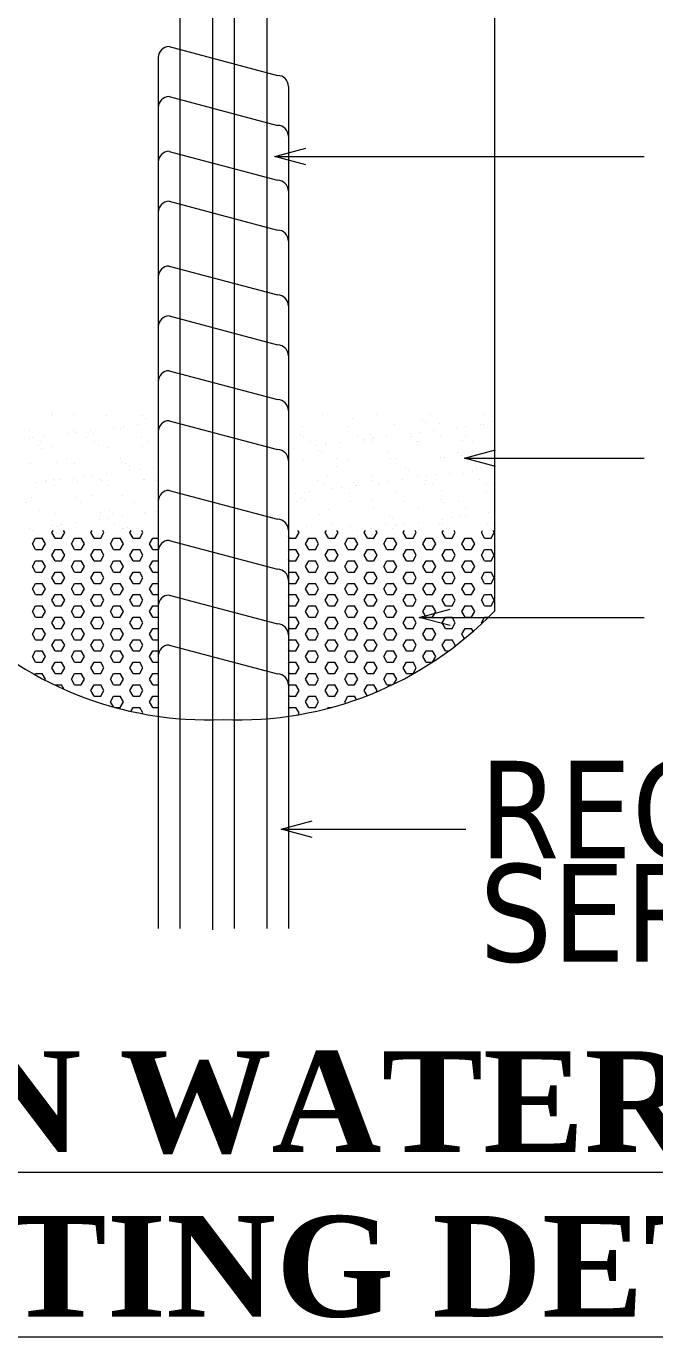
# Model space of a CAD drawing. Header units: metres. Extents: x 5889 to 11933, y -515 to -404.
# Drawn here: x 5936.495 to 5938, y -443.168 to -440.031 of the extents above; entities that cross this region are included whole.
import ezdxf
from ezdxf.enums import TextEntityAlignment as Align

# ---------------------------------------------------------------- set-up
doc = ezdxf.new("R2010")
doc.units = ezdxf.units.M
doc.header["$MEASUREMENT"] = 0
doc.layers.get('0').update_dxf_attribs({"lineweight": 18})
doc.layers.add('INNERWALL', color=6, linetype='Continuous', lineweight=25)
doc.styles.add('JSC-Tahoma', font='tahoma.ttf')
doc.styles.add('JSC-Times New Roman', font='timesbd.ttf')

# ---------------------------------------------------------------- blocks, each defined once
blk = doc.blocks.new('_Open30')
at = {"layer": 'INNERWALL', "color": 0, "lineweight": -2}
for p, q in [((-1, 0.268), (0, 0)), ((0, 0), (-1, -0.268)), ((0, 0), (-1, 0))]:
    blk.add_line(p, q, dxfattribs=at)

msp = doc.modelspace()

# ---------------------------------------------------------------- linework, layer by layer
for p, q in [((5936.8634, -438.9805), (5936.8634, -442.1908)), ((5936.9413, -438.9805), (5936.9413, -442.1943)), ((5936.9932, -439.1103), (5936.9932, -442.1908)), ((5937.0711, -439.1103), (5937.0711, -442.1908)), ((5937.6164, -439.338), (5937.6164, -441.4311)), ((5936.8374, -440.0796), (5937.0971, -440.1486)), ((5936.8114, -440.1056), (5936.8114, -442.1908)), ((5937.123, -440.1746), (5937.123, -442.1908)), ((5936.8374, -440.1992), (5937.0971, -440.2682)), ((5936.8374, -440.3303), (5937.0971, -440.3993)), ((5936.8374, -440.4499), (5937.0971, -440.5189)), ((5936.8374, -440.6048), (5937.0971, -440.6739)), ((5936.8374, -440.7244), (5937.0971, -440.7935)), ((5936.8374, -440.8555), (5937.0971, -440.9246)), ((5936.5565, -440.9567), (5936.5565, -440.9567)), ((5936.5585, -440.962), (5936.5585, -440.962)), ((5936.6077, -440.9608), (5936.6077, -440.9608)), ((5936.6879, -440.9617), (5936.6879, -440.9617)), ((5936.774, -440.9622), (5936.774, -440.9622)), ((5936.7816, -440.9692), (5936.7816, -440.9692)), ((5936.8374, -440.9751), (5937.0971, -441.0442)), ((5937.2054, -440.9608), (5937.2054, -440.9608)), ((5937.2776, -440.971), (5937.2776, -440.971)), ((5937.3348, -440.9606), (5937.3348, -440.9606)), ((5937.4439, -440.9724), (5937.4439, -440.9724)), ((5937.4516, -440.9794), (5937.4516, -440.9794)), ((5937.4642, -440.9603), (5937.4642, -440.9603)), ((5937.5936, -440.9601), (5937.5936, -440.9601)), ((5937.6126, -440.9761), (5937.6126, -440.9761)), ((5936.5029, -440.9978), (5936.5029, -440.9978)), ((5936.5937, -441.006), (5936.5937, -441.006)), ((5936.6092, -440.9983), (5936.6092, -440.9983)), ((5936.6153, -441.0031), (5936.6153, -441.0031)), ((5936.6491, -440.9987), (5936.6491, -440.9987)), ((5936.6491, -440.9987), (5936.6491, -440.9987)), ((5936.6567, -441.0057), (5936.6567, -441.0057)), ((5936.7055, -440.9913), (5936.7055, -440.9913)), ((5936.7214, -440.9943), (5936.7214, -440.9943)), ((5936.7271, -440.9884), (5936.7271, -440.9884)), ((5936.7609, -440.984), (5936.7609, -440.984)), ((5937.1527, -441.0074), (5937.1527, -441.0074)), ((5937.1575, -440.9879), (5937.1575, -440.9879)), ((5937.2637, -440.9885), (5937.2637, -440.9885)), ((5937.319, -441.0089), (5937.319, -441.0089)), ((5937.376, -440.9844), (5937.376, -440.9844)), ((5937.4149, -441.0055), (5937.4149, -441.0055)), ((5937.4365, -441.0026), (5937.4365, -441.0026)), ((5937.4703, -440.9982), (5937.4703, -440.9982)), ((5937.4847, -440.983), (5937.4847, -440.983)), ((5937.5267, -440.9907), (5937.5267, -440.9907)), ((5937.5483, -440.9879), (5937.5483, -440.9879)), ((5937.5821, -440.9834), (5937.5821, -440.9834)), ((5937.591, -440.9835), (5937.591, -440.9835)), ((5936.5035, -441.0179), (5936.5035, -441.0179)), ((5936.5114, -441.0147), (5936.5114, -441.0147)), ((5936.5242, -441.0351), (5936.5242, -441.0351)), ((5936.529, -441.0258), (5936.529, -441.0258)), ((5936.5318, -441.0421), (5936.5318, -441.0421)), ((5936.5372, -441.0134), (5936.5372, -441.0134)), ((5936.5591, -441.0367), (5936.5591, -441.0367)), ((5936.6408, -441.0144), (5936.6408, -441.0144)), ((5936.6583, -441.0256), (5936.6583, -441.0256)), ((5936.6679, -441.0354), (5936.6679, -441.0354)), ((5936.6929, -441.0388), (5936.6929, -441.0388)), ((5936.7702, -441.0142), (5936.7702, -441.0142)), ((5936.7742, -441.0359), (5936.7742, -441.0359)), ((5936.7877, -441.0254), (5936.7877, -441.0254)), ((5937.1347, -441.0423), (5937.1347, -441.0423)), ((5937.1584, -441.0135), (5937.1584, -441.0135)), ((5937.1759, -441.0247), (5937.1759, -441.0247)), ((5937.1912, -441.0349), (5937.1912, -441.0349)), ((5937.2128, -441.0321), (5937.2128, -441.0321)), ((5937.2136, -441.0269), (5937.2136, -441.0269)), ((5937.2466, -441.0276), (5937.2466, -441.0276)), ((5937.2878, -441.0133), (5937.2878, -441.0133)), ((5937.303, -441.0202), (5937.303, -441.0202)), ((5937.3053, -441.0244), (5937.3053, -441.0244)), ((5937.3224, -441.0255), (5937.3224, -441.0255)), ((5937.3247, -441.0173), (5937.3247, -441.0173)), ((5937.3267, -441.0159), (5937.3267, -441.0159)), ((5937.3584, -441.0129), (5937.3584, -441.0129)), ((5937.4172, -441.013), (5937.4172, -441.013)), ((5937.4287, -441.026), (5937.4287, -441.026)), ((5937.4347, -441.0242), (5937.4347, -441.0242)), ((5937.4877, -441.0125), (5937.4877, -441.0125)), ((5937.5409, -441.022), (5937.5409, -441.022)), ((5937.5466, -441.0128), (5937.5466, -441.0128)), ((5937.5641, -441.0239), (5937.5641, -441.0239)), ((5936.592, -441.066), (5936.592, -441.066)), ((5936.7214, -441.0658), (5936.7214, -441.0658)), ((5937.1601, -441.068), (5937.1601, -441.068)), ((5937.1941, -441.0453), (5937.1941, -441.0453)), ((5937.2018, -441.0524), (5937.2018, -441.0524)), ((5937.239, -441.0648), (5937.239, -441.0648)), ((5937.2664, -441.0685), (5937.2664, -441.0685)), ((5937.3628, -441.049), (5937.3628, -441.049)), ((5937.3684, -441.0646), (5937.3684, -441.0646)), ((5937.3786, -441.0645), (5937.3786, -441.0645)), ((5937.4873, -441.0631), (5937.4873, -441.0631)), ((5937.4978, -441.0644), (5937.4978, -441.0644)), ((5937.5291, -441.0504), (5937.5291, -441.0504)), ((5937.5367, -441.0575), (5937.5367, -441.0575)), ((5937.5936, -441.0636), (5937.5936, -441.0636)), ((5936.5055, -441.0778), (5936.5055, -441.0778)), ((5936.568, -441.0753), (5936.568, -441.0753)), ((5936.6118, -441.0784), (5936.6118, -441.0784)), ((5936.6874, -441.1012), (5936.6874, -441.1012)), ((5936.724, -441.0743), (5936.724, -441.0743)), ((5936.7342, -441.0767), (5936.7342, -441.0767)), ((5936.7419, -441.0837), (5936.7419, -441.0837)), ((5936.7438, -441.0938), (5936.7438, -441.0938)), ((5936.7654, -441.091), (5936.7654, -441.091)), ((5936.7992, -441.0865), (5936.7992, -441.0865)), ((5937.2379, -441.0855), (5937.2379, -441.0855)), ((5937.325, -441.1056), (5937.325, -441.1056)), ((5937.4042, -441.0869), (5937.4042, -441.0869)), ((5937.4118, -441.0939), (5937.4118, -441.0939)), ((5937.4748, -441.1051), (5937.4748, -441.1051)), ((5937.5086, -441.1007), (5937.5086, -441.1007)), ((5937.5435, -441.102), (5937.5435, -441.102)), ((5937.565, -441.0933), (5937.565, -441.0933)), ((5937.5729, -441.0906), (5937.5729, -441.0906)), ((5937.5866, -441.0904), (5937.5866, -441.0904)), ((5936.5201, -441.1233), (5936.5201, -441.1233)), ((5936.5418, -441.1204), (5936.5418, -441.1204)), ((5936.545, -441.1187), (5936.545, -441.1187)), ((5936.5617, -441.1168), (5936.5617, -441.1168)), ((5936.5625, -441.1299), (5936.5625, -441.1299)), ((5936.5755, -441.116), (5936.5755, -441.116)), ((5936.6093, -441.1132), (5936.6093, -441.1132)), ((5936.617, -441.1202), (5936.617, -441.1202)), ((5936.632, -441.1085), (5936.632, -441.1085)), ((5936.6536, -441.1057), (5936.6536, -441.1057)), ((5936.6705, -441.1154), (5936.6705, -441.1154)), ((5936.6744, -441.1185), (5936.6744, -441.1185)), ((5936.6919, -441.1296), (5936.6919, -441.1296)), ((5936.7768, -441.1159), (5936.7768, -441.1159)), ((5936.778, -441.1168), (5936.778, -441.1168)), ((5936.8038, -441.1182), (5936.8038, -441.1182)), ((5937.1919, -441.1175), (5937.1919, -441.1175)), ((5937.2095, -441.1287), (5937.2095, -441.1287)), ((5937.2163, -441.107), (5937.2163, -441.107)), ((5937.2511, -441.1346), (5937.2511, -441.1346)), ((5937.2793, -441.1234), (5937.2793, -441.1234)), ((5937.2849, -441.1301), (5937.2849, -441.1301)), ((5937.2869, -441.1304), (5937.2869, -441.1304)), ((5937.3213, -441.1173), (5937.3213, -441.1173)), ((5937.3389, -441.1285), (5937.3389, -441.1285)), ((5937.3413, -441.1227), (5937.3413, -441.1227)), ((5937.363, -441.1199), (5937.363, -441.1199)), ((5937.3967, -441.1154), (5937.3967, -441.1154)), ((5937.4313, -441.1061), (5937.4313, -441.1061)), ((5937.448, -441.127), (5937.448, -441.127)), ((5937.4507, -441.1171), (5937.4507, -441.1171)), ((5937.4532, -441.108), (5937.4532, -441.108)), ((5937.4683, -441.1282), (5937.4683, -441.1282)), ((5937.5801, -441.1168), (5937.5801, -441.1168)), ((5937.5976, -441.128), (5937.5976, -441.128)), ((5937.6142, -441.1285), (5937.6142, -441.1285)), ((5936.5082, -441.1579), (5936.5082, -441.1579)), ((5936.6144, -441.1584), (5936.6144, -441.1584)), ((5936.6531, -441.1533), (5936.6531, -441.1533)), ((5936.7267, -441.1544), (5936.7267, -441.1544)), ((5936.8374, -441.142), (5937.0971, -441.2111)), ((5937.1393, -441.1493), (5937.1393, -441.1493)), ((5937.1544, -441.1598), (5937.1544, -441.1598)), ((5937.162, -441.1669), (5937.162, -441.1669)), ((5937.1627, -441.1481), (5937.1627, -441.1481)), ((5937.1731, -441.1449), (5937.1731, -441.1449)), ((5937.2295, -441.1374), (5937.2295, -441.1374)), ((5937.269, -441.1486), (5937.269, -441.1486)), ((5937.3231, -441.1635), (5937.3231, -441.1635)), ((5937.3812, -441.1445), (5937.3812, -441.1445)), ((5937.4893, -441.1649), (5937.4893, -441.1649)), ((5937.49, -441.1431), (5937.49, -441.1431)), ((5937.5963, -441.1437), (5937.5963, -441.1437)), ((5936.4962, -441.1703), (5936.4962, -441.1703)), ((5936.5282, -441.1898), (5936.5282, -441.1898)), ((5936.5643, -441.1969), (5936.5643, -441.1969)), ((5936.6256, -441.1701), (5936.6256, -441.1701)), ((5936.6731, -441.1955), (5936.6731, -441.1955)), ((5936.6945, -441.1912), (5936.6945, -441.1912)), ((5936.7021, -441.1982), (5936.7021, -441.1982)), ((5936.755, -441.1698), (5936.755, -441.1698)), ((5936.7794, -441.196), (5936.7794, -441.196)), ((5936.7821, -441.1963), (5936.7821, -441.1963)), ((5936.8038, -441.1935), (5936.8038, -441.1935)), ((5937.1432, -441.1691), (5937.1432, -441.1691)), ((5937.2189, -441.187), (5937.2189, -441.187)), ((5937.2725, -441.1689), (5937.2725, -441.1689)), ((5937.3276, -441.1856), (5937.3276, -441.1856)), ((5937.4019, -441.1686), (5937.4019, -441.1686)), ((5937.4339, -441.1861), (5937.4339, -441.1861)), ((5937.497, -441.172), (5937.497, -441.172)), ((5937.5313, -441.1684), (5937.5313, -441.1684)), ((5937.5461, -441.1821), (5937.5461, -441.1821)), ((5937.6033, -441.1958), (5937.6033, -441.1958)), ((5936.5584, -441.2258), (5936.5584, -441.2258)), ((5936.5696, -441.2277), (5936.5696, -441.2277)), ((5936.5785, -441.2228), (5936.5785, -441.2228)), ((5936.5801, -441.2229), (5936.5801, -441.2229)), ((5936.6138, -441.2185), (5936.6138, -441.2185)), ((5936.6703, -441.2111), (5936.6703, -441.2111)), ((5936.6919, -441.2082), (5936.6919, -441.2082)), ((5936.7079, -441.2225), (5936.7079, -441.2225)), ((5936.7257, -441.2038), (5936.7257, -441.2038)), ((5937.1653, -441.2281), (5937.1653, -441.2281)), ((5937.1982, -441.2), (5937.1982, -441.2)), ((5937.2255, -441.2216), (5937.2255, -441.2216)), ((5937.2716, -441.2286), (5937.2716, -441.2286)), ((5937.3549, -441.2213), (5937.3549, -441.2213)), ((5937.3644, -441.2014), (5937.3644, -441.2014)), ((5937.3721, -441.2084), (5937.3721, -441.2084)), ((5937.3796, -441.2253), (5937.3796, -441.2253)), ((5937.3838, -441.2246), (5937.3838, -441.2246)), ((5937.4013, -441.2224), (5937.4013, -441.2224)), ((5937.4351, -441.218), (5937.4351, -441.218)), ((5937.4843, -441.2211), (5937.4843, -441.2211)), ((5937.4915, -441.2105), (5937.4915, -441.2105)), ((5937.4926, -441.2232), (5937.4926, -441.2232)), ((5937.5131, -441.2077), (5937.5131, -441.2077)), ((5937.5331, -441.2051), (5937.5331, -441.2051)), ((5937.5469, -441.2032), (5937.5469, -441.2032)), ((5937.5989, -441.2237), (5937.5989, -441.2237)), ((5937.6137, -441.2209), (5937.6137, -441.2209)), ((5936.502, -441.2332), (5936.502, -441.2332)), ((5936.51, -441.2701), (5936.5178, -441.2566)), ((5936.5108, -441.238), (5936.5108, -441.238)), ((5936.5178, -441.2566), (5936.5334, -441.2566)), ((5936.5411, -441.2701), (5936.5334, -441.2566)), ((5936.5567, -441.2431), (5936.5597, -441.238)), ((5936.5645, -441.2566), (5936.5567, -441.2431)), ((5936.5645, -441.2566), (5936.5801, -441.2566)), ((5936.5772, -441.2347), (5936.5772, -441.2347)), ((5936.5801, -441.2566), (5936.5879, -441.2431)), ((5936.5879, -441.2431), (5936.5849, -441.238)), ((5936.5961, -441.2339), (5936.5961, -441.2339)), ((5936.6035, -441.2701), (5936.6113, -441.2566)), ((5936.6113, -441.2566), (5936.6268, -441.2566)), ((5936.6346, -441.2701), (5936.6268, -441.2566)), ((5936.6502, -441.2431), (5936.6532, -441.238)), ((5936.658, -441.2566), (5936.6502, -441.2431)), ((5936.658, -441.2566), (5936.6736, -441.2566)), ((5936.6736, -441.2566), (5936.6814, -441.2431)), ((5936.6814, -441.2431), (5936.6784, -441.238)), ((5936.697, -441.2701), (5936.7047, -441.2566)), ((5936.7047, -441.2566), (5936.7203, -441.2566)), ((5936.7281, -441.2701), (5936.7203, -441.2566)), ((5936.7255, -441.2337), (5936.7255, -441.2337)), ((5936.7293, -441.2344), (5936.7293, -441.2344)), ((5936.7383, -441.2313), (5936.7383, -441.2313)), ((5936.7437, -441.2431), (5936.7466, -441.238)), ((5936.7515, -441.2566), (5936.7437, -441.2431)), ((5936.7515, -441.2566), (5936.7671, -441.2566)), ((5936.7671, -441.2566), (5936.7749, -441.2431)), ((5936.7749, -441.2431), (5936.7719, -441.238)), ((5936.7904, -441.2701), (5936.7982, -441.2566)), ((5936.7982, -441.2566), (5936.8114, -441.2566)), ((5936.8374, -441.2616), (5937.0971, -441.3307)), ((5937.1254, -441.2566), (5937.123, -441.2524)), ((5937.1254, -441.2566), (5937.141, -441.2566)), ((5937.141, -441.2566), (5937.1488, -441.2431)), ((5937.1488, -441.2431), (5937.1459, -441.238)), ((5937.1644, -441.2701), (5937.1722, -441.2566)), ((5937.1722, -441.2566), (5937.1878, -441.2566)), ((5937.1955, -441.2701), (5937.1878, -441.2566)), ((5937.2111, -441.2431), (5937.2141, -441.238)), ((5937.2189, -441.2566), (5937.2111, -441.2431)), ((5937.2189, -441.2566), (5937.2345, -441.2566)), ((5937.2345, -441.2566), (5937.2423, -441.2431)), ((5937.2423, -441.2431), (5937.2393, -441.238)), ((5937.2395, -441.2379), (5937.2395, -441.2379)), ((5937.243, -441.2327), (5937.243, -441.2327)), ((5937.2579, -441.2701), (5937.2657, -441.2566)), ((5937.2657, -441.2566), (5937.2812, -441.2566)), ((5937.289, -441.2701), (5937.2812, -441.2566)), ((5937.2894, -441.2371), (5937.2894, -441.2371)), ((5937.3046, -441.2431), (5937.3076, -441.238)), ((5937.3124, -441.2566), (5937.3046, -441.2431)), ((5937.3124, -441.2566), (5937.328, -441.2566)), ((5937.3232, -441.2327), (5937.3232, -441.2327)), ((5937.328, -441.2566), (5937.3358, -441.2431)), ((5937.3358, -441.2431), (5937.3328, -441.238)), ((5937.3514, -441.2701), (5937.3591, -441.2566)), ((5937.3591, -441.2566), (5937.3747, -441.2566)), ((5937.3724, -441.2325), (5937.3724, -441.2325)), ((5937.3825, -441.2701), (5937.3747, -441.2566)), ((5937.3981, -441.2431), (5937.4011, -441.238)), ((5937.4059, -441.2566), (5937.3981, -441.2431)), ((5937.4059, -441.2566), (5937.4215, -441.2566)), ((5937.4215, -441.2566), (5937.4293, -441.2431)), ((5937.4293, -441.2431), (5937.4263, -441.238)), ((5937.4448, -441.2701), (5937.4526, -441.2566)), ((5937.4526, -441.2566), (5937.4682, -441.2566)), ((5937.476, -441.2701), (5937.4682, -441.2566)), ((5937.4916, -441.2431), (5937.4945, -441.238)), ((5937.4994, -441.2566), (5937.4916, -441.2431)), ((5937.4994, -441.2566), (5937.515, -441.2566)), ((5937.5018, -441.2323), (5937.5018, -441.2323)), ((5937.515, -441.2566), (5937.5228, -441.2431)), ((5937.5228, -441.2431), (5937.5198, -441.238)), ((5937.5383, -441.2701), (5937.5461, -441.2566)), ((5937.5461, -441.2566), (5937.5617, -441.2566)), ((5937.5695, -441.2701), (5937.5617, -441.2566)), ((5937.5851, -441.2431), (5937.588, -441.238)), ((5937.5929, -441.2566), (5937.5851, -441.2431)), ((5937.5929, -441.2566), (5937.6084, -441.2566)), ((5937.6084, -441.2566), (5937.6162, -441.2431)), ((5937.6162, -441.2431), (5937.6133, -441.238)), ((5936.5178, -441.2836), (5936.51, -441.2701)), ((5936.5178, -441.2836), (5936.5334, -441.2836)), ((5936.5334, -441.2836), (5936.5411, -441.2701)), ((5936.5567, -441.2971), (5936.5645, -441.2836)), ((5936.5645, -441.2836), (5936.5801, -441.2836)), ((5936.5879, -441.2971), (5936.5801, -441.2836)), ((5936.6113, -441.2836), (5936.6035, -441.2701)), ((5936.6113, -441.2836), (5936.6268, -441.2836)), ((5936.6268, -441.2836), (5936.6346, -441.2701)), ((5936.6502, -441.2971), (5936.658, -441.2836)), ((5936.658, -441.2836), (5936.6736, -441.2836)), ((5936.6814, -441.2971), (5936.6736, -441.2836)), ((5936.7047, -441.2836), (5936.697, -441.2701)), ((5936.7047, -441.2836), (5936.7203, -441.2836)), ((5936.7203, -441.2836), (5936.7281, -441.2701)), ((5936.7437, -441.2971), (5936.7515, -441.2836)), ((5936.7515, -441.2836), (5936.7671, -441.2836)), ((5936.7749, -441.2971), (5936.7671, -441.2836)), ((5936.7982, -441.2836), (5936.7904, -441.2701)), ((5936.7982, -441.2836), (5936.8114, -441.2836)), ((5937.123, -441.2877), (5937.1254, -441.2836)), ((5937.1254, -441.2836), (5937.141, -441.2836)), ((5937.1488, -441.2971), (5937.141, -441.2836)), ((5937.1722, -441.2836), (5937.1644, -441.2701)), ((5937.1722, -441.2836), (5937.1878, -441.2836)), ((5937.1878, -441.2836), (5937.1955, -441.2701)), ((5937.2111, -441.2971), (5937.2189, -441.2836)), ((5937.2189, -441.2836), (5937.2345, -441.2836)), ((5937.2423, -441.2971), (5937.2345, -441.2836)), ((5937.2657, -441.2836), (5937.2579, -441.2701)), ((5937.2657, -441.2836), (5937.2812, -441.2836)), ((5937.2812, -441.2836), (5937.289, -441.2701)), ((5937.3046, -441.2971), (5937.3124, -441.2836)), ((5937.3124, -441.2836), (5937.328, -441.2836)), ((5937.3358, -441.2971), (5937.328, -441.2836)), ((5937.3591, -441.2836), (5937.3514, -441.2701)), ((5937.3591, -441.2836), (5937.3747, -441.2836)), ((5937.3747, -441.2836), (5937.3825, -441.2701)), ((5937.3981, -441.2971), (5937.4059, -441.2836)), ((5937.4059, -441.2836), (5937.4215, -441.2836)), ((5937.4293, -441.2971), (5937.4215, -441.2836)), ((5937.4526, -441.2836), (5937.4448, -441.2701)), ((5937.4526, -441.2836), (5937.4682, -441.2836)), ((5937.4682, -441.2836), (5937.476, -441.2701)), ((5937.4916, -441.2971), (5937.4994, -441.2836)), ((5937.4994, -441.2836), (5937.515, -441.2836)), ((5937.5228, -441.2971), (5937.515, -441.2836)), ((5937.5461, -441.2836), (5937.5383, -441.2701)), ((5937.5461, -441.2836), (5937.5617, -441.2836)), ((5937.5617, -441.2836), (5937.5695, -441.2701)), ((5937.5851, -441.2971), (5937.5929, -441.2836)), ((5937.5929, -441.2836), (5937.6084, -441.2836)), ((5937.6162, -441.2971), (5937.6084, -441.2836)), ((5936.51, -441.324), (5936.5178, -441.3105)), ((5936.5178, -441.3375), (5936.51, -441.324)), ((5936.5178, -441.3105), (5936.5334, -441.3105)), ((5936.5411, -441.324), (5936.5334, -441.3105)), ((5936.5334, -441.3375), (5936.5411, -441.324)), ((5936.5645, -441.3105), (5936.5567, -441.2971)), ((5936.5645, -441.3105), (5936.5801, -441.3105)), ((5936.5801, -441.3105), (5936.5879, -441.2971)), ((5936.6035, -441.324), (5936.6113, -441.3105)), ((5936.6113, -441.3375), (5936.6035, -441.324)), ((5936.6113, -441.3105), (5936.6268, -441.3105)), ((5936.6346, -441.324), (5936.6268, -441.3105)), ((5936.6268, -441.3375), (5936.6346, -441.324)), ((5936.658, -441.3105), (5936.6502, -441.2971)), ((5936.658, -441.3105), (5936.6736, -441.3105)), ((5936.6736, -441.3105), (5936.6814, -441.2971)), ((5936.697, -441.324), (5936.7047, -441.3105)), ((5936.7047, -441.3375), (5936.697, -441.324)), ((5936.7047, -441.3105), (5936.7203, -441.3105)), ((5936.7281, -441.324), (5936.7203, -441.3105)), ((5936.7203, -441.3375), (5936.7281, -441.324)), ((5936.7515, -441.3105), (5936.7437, -441.2971)), ((5936.7515, -441.3105), (5936.7671, -441.3105)), ((5936.7671, -441.3105), (5936.7749, -441.2971)), ((5936.7904, -441.324), (5936.7982, -441.3105)), ((5936.7982, -441.3375), (5936.7904, -441.324)), ((5936.7982, -441.3105), (5936.8114, -441.3105)), ((5937.1254, -441.3105), (5937.123, -441.3064)), ((5937.1254, -441.3105), (5937.141, -441.3105)), ((5937.141, -441.3105), (5937.1488, -441.2971)), ((5937.1644, -441.324), (5937.1722, -441.3105)), ((5937.1722, -441.3375), (5937.1644, -441.324)), ((5937.1722, -441.3105), (5937.1878, -441.3105)), ((5937.1955, -441.324), (5937.1878, -441.3105)), ((5937.1878, -441.3375), (5937.1955, -441.324)), ((5937.2189, -441.3105), (5937.2111, -441.2971)), ((5937.2189, -441.3105), (5937.2345, -441.3105)), ((5937.2345, -441.3105), (5937.2423, -441.2971)), ((5937.2579, -441.324), (5937.2657, -441.3105)), ((5937.2657, -441.3375), (5937.2579, -441.324)), ((5937.2657, -441.3105), (5937.2812, -441.3105)), ((5937.289, -441.324), (5937.2812, -441.3105)), ((5937.2812, -441.3375), (5937.289, -441.324)), ((5937.3124, -441.3105), (5937.3046, -441.2971)), ((5937.3124, -441.3105), (5937.328, -441.3105)), ((5937.328, -441.3105), (5937.3358, -441.2971)), ((5937.3514, -441.324), (5937.3591, -441.3105)), ((5937.3591, -441.3375), (5937.3514, -441.324)), ((5937.3591, -441.3105), (5937.3747, -441.3105)), ((5937.3825, -441.324), (5937.3747, -441.3105)), ((5937.3747, -441.3375), (5937.3825, -441.324)), ((5937.4059, -441.3105), (5937.3981, -441.2971)), ((5937.4059, -441.3105), (5937.4215, -441.3105)), ((5937.4215, -441.3105), (5937.4293, -441.2971)), ((5937.4448, -441.324), (5937.4526, -441.3105)), ((5937.4526, -441.3375), (5937.4448, -441.324)), ((5937.4526, -441.3105), (5937.4682, -441.3105)), ((5937.476, -441.324), (5937.4682, -441.3105)), ((5937.4682, -441.3375), (5937.476, -441.324)), ((5937.4994, -441.3105), (5937.4916, -441.2971)), ((5937.4994, -441.3105), (5937.515, -441.3105)), ((5937.515, -441.3105), (5937.5228, -441.2971)), ((5937.5383, -441.324), (5937.5461, -441.3105)), ((5937.5461, -441.3375), (5937.5383, -441.324)), ((5937.5461, -441.3105), (5937.5617, -441.3105)), ((5937.5695, -441.324), (5937.5617, -441.3105)), ((5937.5617, -441.3375), (5937.5695, -441.324)), ((5937.5929, -441.3105), (5937.5851, -441.2971)), ((5937.5929, -441.3105), (5937.6084, -441.3105)), ((5937.6084, -441.3105), (5937.6162, -441.2971)), ((5936.5178, -441.3375), (5936.5334, -441.3375)), ((5936.5567, -441.351), (5936.5645, -441.3375)), ((5936.5645, -441.3645), (5936.5567, -441.351)), ((5936.5645, -441.3375), (5936.5801, -441.3375)), ((5936.5879, -441.351), (5936.5801, -441.3375)), ((5936.5801, -441.3645), (5936.5879, -441.351)), ((5936.6113, -441.3375), (5936.6268, -441.3375)), ((5936.6502, -441.351), (5936.658, -441.3375)), ((5936.658, -441.3645), (5936.6502, -441.351)), ((5936.658, -441.3375), (5936.6736, -441.3375)), ((5936.6814, -441.351), (5936.6736, -441.3375)), ((5936.6736, -441.3645), (5936.6814, -441.351)), ((5936.7047, -441.3375), (5936.7203, -441.3375)), ((5936.7437, -441.351), (5936.7515, -441.3375)), ((5936.7515, -441.3645), (5936.7437, -441.351)), ((5936.7515, -441.3375), (5936.7671, -441.3375)), ((5936.7749, -441.351), (5936.7671, -441.3375)), ((5936.7671, -441.3645), (5936.7749, -441.351)), ((5936.7982, -441.3375), (5936.8114, -441.3375)), ((5937.123, -441.3417), (5937.1254, -441.3375)), ((5937.1254, -441.3375), (5937.141, -441.3375)), ((5937.1488, -441.351), (5937.141, -441.3375)), ((5937.141, -441.3645), (5937.1488, -441.351)), ((5937.1722, -441.3375), (5937.1878, -441.3375)), ((5937.2111, -441.351), (5937.2189, -441.3375)), ((5937.2189, -441.3645), (5937.2111, -441.351)), ((5937.2189, -441.3375), (5937.2345, -441.3375)), ((5937.2423, -441.351), (5937.2345, -441.3375)), ((5937.2345, -441.3645), (5937.2423, -441.351)), ((5937.2657, -441.3375), (5937.2812, -441.3375)), ((5937.3046, -441.351), (5937.3124, -441.3375)), ((5937.3124, -441.3645), (5937.3046, -441.351)), ((5937.3124, -441.3375), (5937.328, -441.3375)), ((5937.3358, -441.351), (5937.328, -441.3375)), ((5937.328, -441.3645), (5937.3358, -441.351)), ((5937.3591, -441.3375), (5937.3747, -441.3375)), ((5937.3981, -441.351), (5937.4059, -441.3375)), ((5937.4059, -441.3645), (5937.3981, -441.351)), ((5937.4059, -441.3375), (5937.4215, -441.3375)), ((5937.4293, -441.351), (5937.4215, -441.3375)), ((5937.4215, -441.3645), (5937.4293, -441.351)), ((5937.4526, -441.3375), (5937.4682, -441.3375)), ((5937.4916, -441.351), (5937.4994, -441.3375)), ((5937.4994, -441.3645), (5937.4916, -441.351)), ((5937.4994, -441.3375), (5937.515, -441.3375)), ((5937.5228, -441.351), (5937.515, -441.3375)), ((5937.515, -441.3645), (5937.5228, -441.351)), ((5937.5461, -441.3375), (5937.5617, -441.3375)), ((5937.5851, -441.351), (5937.5929, -441.3375)), ((5937.5929, -441.3645), (5937.5851, -441.351)), ((5937.5929, -441.3375), (5937.6084, -441.3375)), ((5937.6162, -441.351), (5937.6084, -441.3375)), ((5937.6084, -441.3645), (5937.6162, -441.351)), ((5936.51, -441.378), (5936.5178, -441.3645)), ((5936.5178, -441.3915), (5936.51, -441.378)), ((5936.5178, -441.3645), (5936.5334, -441.3645)), ((5936.5411, -441.378), (5936.5334, -441.3645)), ((5936.5334, -441.3915), (5936.5411, -441.378)), ((5936.5645, -441.3645), (5936.5801, -441.3645)), ((5936.6035, -441.378), (5936.6113, -441.3645)), ((5936.6113, -441.3915), (5936.6035, -441.378)), ((5936.6113, -441.3645), (5936.6268, -441.3645)), ((5936.6346, -441.378), (5936.6268, -441.3645)), ((5936.6268, -441.3915), (5936.6346, -441.378)), ((5936.658, -441.3645), (5936.6736, -441.3645)), ((5936.697, -441.378), (5936.7047, -441.3645)), ((5936.7047, -441.3915), (5936.697, -441.378)), ((5936.7047, -441.3645), (5936.7203, -441.3645)), ((5936.7281, -441.378), (5936.7203, -441.3645)), ((5936.7203, -441.3915), (5936.7281, -441.378)), ((5936.7515, -441.3645), (5936.7671, -441.3645)), ((5936.7904, -441.378), (5936.7982, -441.3645)), ((5936.7982, -441.3915), (5936.7904, -441.378)), ((5936.7982, -441.3645), (5936.8114, -441.3645)), ((5937.1254, -441.3645), (5937.123, -441.3604)), ((5937.1254, -441.3645), (5937.141, -441.3645)), ((5937.1644, -441.378), (5937.1722, -441.3645)), ((5937.1722, -441.3915), (5937.1644, -441.378)), ((5937.1722, -441.3645), (5937.1878, -441.3645)), ((5937.1955, -441.378), (5937.1878, -441.3645)), ((5937.1878, -441.3915), (5937.1955, -441.378)), ((5937.2189, -441.3645), (5937.2345, -441.3645)), ((5937.2579, -441.378), (5937.2657, -441.3645)), ((5937.2657, -441.3915), (5937.2579, -441.378)), ((5937.2657, -441.3645), (5937.2812, -441.3645)), ((5937.289, -441.378), (5937.2812, -441.3645)), ((5937.2812, -441.3915), (5937.289, -441.378)), ((5937.3124, -441.3645), (5937.328, -441.3645)), ((5937.3514, -441.378), (5937.3591, -441.3645)), ((5937.3591, -441.3915), (5937.3514, -441.378)), ((5937.3591, -441.3645), (5937.3747, -441.3645)), ((5937.3825, -441.378), (5937.3747, -441.3645)), ((5937.3747, -441.3915), (5937.3825, -441.378)), ((5937.4059, -441.3645), (5937.4215, -441.3645)), ((5937.4448, -441.378), (5937.4526, -441.3645)), ((5937.4526, -441.3915), (5937.4448, -441.378)), ((5937.4526, -441.3645), (5937.4682, -441.3645)), ((5937.476, -441.378), (5937.4682, -441.3645)), ((5937.4682, -441.3915), (5937.476, -441.378)), ((5937.4994, -441.3645), (5937.515, -441.3645)), ((5937.5383, -441.378), (5937.5461, -441.3645)), ((5937.5461, -441.3915), (5937.5383, -441.378)), ((5937.5461, -441.3645), (5937.5617, -441.3645)), ((5937.5695, -441.378), (5937.5617, -441.3645)), ((5937.5617, -441.3915), (5937.5695, -441.378)), ((5937.5929, -441.3645), (5937.6084, -441.3645)), ((5936.51, -441.432), (5936.5178, -441.4185)), ((5936.5178, -441.3915), (5936.5334, -441.3915)), ((5936.5178, -441.4185), (5936.5334, -441.4185)), ((5936.5411, -441.432), (5936.5334, -441.4185)), ((5936.5567, -441.405), (5936.5645, -441.3915)), ((5936.5645, -441.4185), (5936.5567, -441.405)), ((5936.5645, -441.3915), (5936.5801, -441.3915)), ((5936.5645, -441.4185), (5936.5801, -441.4185)), ((5936.5879, -441.405), (5936.5801, -441.3915)), ((5936.5801, -441.4185), (5936.5879, -441.405)), ((5936.6035, -441.432), (5936.6113, -441.4185)), ((5936.6113, -441.3915), (5936.6268, -441.3915)), ((5936.6113, -441.4185), (5936.6268, -441.4185)), ((5936.6346, -441.432), (5936.6268, -441.4185)), ((5936.6502, -441.405), (5936.658, -441.3915)), ((5936.658, -441.4185), (5936.6502, -441.405)), ((5936.658, -441.3915), (5936.6736, -441.3915)), ((5936.658, -441.4185), (5936.6736, -441.4185)), ((5936.6814, -441.405), (5936.6736, -441.3915)), ((5936.6736, -441.4185), (5936.6814, -441.405)), ((5936.697, -441.432), (5936.7047, -441.4185)), ((5936.7047, -441.3915), (5936.7203, -441.3915)), ((5936.7047, -441.4185), (5936.7203, -441.4185)), ((5936.7281, -441.432), (5936.7203, -441.4185)), ((5936.7437, -441.405), (5936.7515, -441.3915)), ((5936.7515, -441.4185), (5936.7437, -441.405)), ((5936.7515, -441.3915), (5936.7671, -441.3915)), ((5936.7515, -441.4185), (5936.7671, -441.4185)), ((5936.7749, -441.405), (5936.7671, -441.3915)), ((5936.7671, -441.4185), (5936.7749, -441.405)), ((5936.7904, -441.432), (5936.7982, -441.4185)), ((5936.7982, -441.3915), (5936.8114, -441.3915)), ((5936.7982, -441.4185), (5936.8114, -441.4185)), ((5936.8374, -441.3927), (5937.0971, -441.4618)), ((5937.123, -441.3956), (5937.1254, -441.3915)), ((5937.1254, -441.4185), (5937.123, -441.4144)), ((5937.1254, -441.3915), (5937.141, -441.3915)), ((5937.1254, -441.4185), (5937.141, -441.4185)), ((5937.1488, -441.405), (5937.141, -441.3915)), ((5937.141, -441.4185), (5937.1488, -441.405)), ((5937.1644, -441.432), (5937.1722, -441.4185)), ((5937.1722, -441.3915), (5937.1878, -441.3915)), ((5937.1722, -441.4185), (5937.1878, -441.4185)), ((5937.1955, -441.432), (5937.1878, -441.4185)), ((5937.2111, -441.405), (5937.2189, -441.3915)), ((5937.2189, -441.4185), (5937.2111, -441.405)), ((5937.2189, -441.3915), (5937.2345, -441.3915)), ((5937.2189, -441.4185), (5937.2345, -441.4185)), ((5937.2423, -441.405), (5937.2345, -441.3915)), ((5937.2345, -441.4185), (5937.2423, -441.405)), ((5937.2579, -441.432), (5937.2657, -441.4185)), ((5937.2657, -441.3915), (5937.2812, -441.3915)), ((5937.2657, -441.4185), (5937.2812, -441.4185)), ((5937.289, -441.432), (5937.2812, -441.4185)), ((5937.3046, -441.405), (5937.3124, -441.3915)), ((5937.3124, -441.4185), (5937.3046, -441.405)), ((5937.3124, -441.3915), (5937.328, -441.3915)), ((5937.3124, -441.4185), (5937.328, -441.4185)), ((5937.3358, -441.405), (5937.328, -441.3915)), ((5937.328, -441.4185), (5937.3358, -441.405)), ((5937.3514, -441.432), (5937.3591, -441.4185)), ((5937.3591, -441.3915), (5937.3747, -441.3915)), ((5937.3591, -441.4185), (5937.3747, -441.4185)), ((5937.3825, -441.432), (5937.3747, -441.4185)), ((5937.3981, -441.405), (5937.4059, -441.3915)), ((5937.4059, -441.4185), (5937.3981, -441.405)), ((5937.4059, -441.3915), (5937.4215, -441.3915)), ((5937.4059, -441.4185), (5937.4215, -441.4185)), ((5937.4293, -441.405), (5937.4215, -441.3915)), ((5937.4215, -441.4185), (5937.4293, -441.405)), ((5937.4448, -441.432), (5937.4526, -441.4185)), ((5937.4526, -441.3915), (5937.4682, -441.3915)), ((5937.4526, -441.4185), (5937.4682, -441.4185)), ((5937.476, -441.432), (5937.4682, -441.4185)), ((5937.4916, -441.405), (5937.4994, -441.3915)), ((5937.4994, -441.4185), (5937.4916, -441.405)), ((5937.4994, -441.3915), (5937.515, -441.3915)), ((5937.4994, -441.4185), (5937.515, -441.4185)), ((5937.5228, -441.405), (5937.515, -441.3915)), ((5937.515, -441.4185), (5937.5228, -441.405)), ((5937.5383, -441.432), (5937.5461, -441.4185)), ((5937.5461, -441.3915), (5937.5617, -441.3915)), ((5937.5461, -441.4185), (5937.5617, -441.4185)), ((5937.5695, -441.432), (5937.5617, -441.4185)), ((5937.5851, -441.405), (5937.5929, -441.3915)), ((5937.5929, -441.4185), (5937.5851, -441.405)), ((5937.5929, -441.3915), (5937.6084, -441.3915)), ((5937.5929, -441.4185), (5937.6084, -441.4185)), ((5937.6162, -441.405), (5937.6084, -441.3915)), ((5937.6084, -441.4185), (5937.6162, -441.405)), ((5936.5178, -441.4455), (5936.51, -441.432)), ((5936.5178, -441.4455), (5936.5334, -441.4455)), ((5936.5334, -441.4455), (5936.5411, -441.432)), ((5936.5567, -441.459), (5936.5645, -441.4455)), ((5936.5645, -441.4455), (5936.5801, -441.4455)), ((5936.5879, -441.459), (5936.5801, -441.4455)), ((5936.6113, -441.4455), (5936.6035, -441.432)), ((5936.6113, -441.4455), (5936.6268, -441.4455)), ((5936.6268, -441.4455), (5936.6346, -441.432)), ((5936.6502, -441.459), (5936.658, -441.4455)), ((5936.658, -441.4455), (5936.6736, -441.4455)), ((5936.6814, -441.459), (5936.6736, -441.4455)), ((5936.7047, -441.4455), (5936.697, -441.432)), ((5936.7047, -441.4455), (5936.7203, -441.4455)), ((5936.7203, -441.4455), (5936.7281, -441.432)), ((5936.7437, -441.459), (5936.7515, -441.4455)), ((5936.7515, -441.4455), (5936.7671, -441.4455)), ((5936.7749, -441.459), (5936.7671, -441.4455)), ((5936.7982, -441.4455), (5936.7904, -441.432)), ((5936.7982, -441.4455), (5936.8114, -441.4455)), ((5937.123, -441.4496), (5937.1254, -441.4455)), ((5937.1254, -441.4455), (5937.141, -441.4455)), ((5937.1488, -441.459), (5937.141, -441.4455)), ((5937.1722, -441.4455), (5937.1644, -441.432)), ((5937.1722, -441.4455), (5937.1878, -441.4455)), ((5937.1878, -441.4455), (5937.1955, -441.432)), ((5937.2111, -441.459), (5937.2189, -441.4455)), ((5937.2189, -441.4455), (5937.2345, -441.4455)), ((5937.2423, -441.459), (5937.2345, -441.4455)), ((5937.2657, -441.4455), (5937.2579, -441.432)), ((5937.2657, -441.4455), (5937.2812, -441.4455)), ((5937.2812, -441.4455), (5937.289, -441.432)), ((5937.3046, -441.459), (5937.3124, -441.4455)), ((5937.3124, -441.4455), (5937.328, -441.4455)), ((5937.3358, -441.459), (5937.328, -441.4455)), ((5937.3591, -441.4455), (5937.3514, -441.432)), ((5937.3591, -441.4455), (5937.3747, -441.4455)), ((5937.3747, -441.4455), (5937.3825, -441.432)), ((5937.3981, -441.459), (5937.4059, -441.4455)), ((5937.4059, -441.4455), (5937.4215, -441.4455)), ((5937.4293, -441.459), (5937.4215, -441.4455)), ((5937.4526, -441.4455), (5937.4448, -441.432)), ((5937.4526, -441.4455), (5937.4682, -441.4455)), ((5937.4682, -441.4455), (5937.476, -441.432)), ((5937.4916, -441.459), (5937.4994, -441.4455)), ((5937.4994, -441.4455), (5937.515, -441.4455)), ((5937.5228, -441.459), (5937.515, -441.4455)), ((5937.5461, -441.4455), (5937.5383, -441.432)), ((5937.5461, -441.4455), (5937.5617, -441.4455)), ((5937.5617, -441.4455), (5937.5695, -441.432)), ((5937.5851, -441.459), (5937.5929, -441.4455)), ((5937.5929, -441.4455), (5937.6022, -441.4455)), ((5936.51, -441.486), (5936.5178, -441.4725)), ((5936.5178, -441.4725), (5936.5334, -441.4725)), ((5936.5411, -441.486), (5936.5334, -441.4725)), ((5936.5645, -441.4725), (5936.5567, -441.459)), ((5936.5645, -441.4725), (5936.5801, -441.4725)), ((5936.5801, -441.4725), (5936.5879, -441.459)), ((5936.6035, -441.486), (5936.6113, -441.4725)), ((5936.6113, -441.4725), (5936.6268, -441.4725)), ((5936.6346, -441.486), (5936.6268, -441.4725)), ((5936.658, -441.4725), (5936.6502, -441.459)), ((5936.658, -441.4725), (5936.6736, -441.4725)), ((5936.6736, -441.4725), (5936.6814, -441.459)), ((5936.697, -441.486), (5936.7047, -441.4725)), ((5936.7047, -441.4725), (5936.7203, -441.4725)), ((5936.7281, -441.486), (5936.7203, -441.4725)), ((5936.7515, -441.4725), (5936.7437, -441.459)), ((5936.7515, -441.4725), (5936.7671, -441.4725)), ((5936.7671, -441.4725), (5936.7749, -441.459)), ((5936.7904, -441.486), (5936.7982, -441.4725)), ((5936.7982, -441.4725), (5936.8114, -441.4725)), ((5937.1254, -441.4725), (5937.123, -441.4683)), ((5937.1254, -441.4725), (5937.141, -441.4725)), ((5937.141, -441.4725), (5937.1488, -441.459)), ((5937.1644, -441.486), (5937.1722, -441.4725)), ((5937.1722, -441.4725), (5937.1878, -441.4725)), ((5937.1955, -441.486), (5937.1878, -441.4725)), ((5937.2189, -441.4725), (5937.2111, -441.459)), ((5937.2189, -441.4725), (5937.2345, -441.4725)), ((5937.2345, -441.4725), (5937.2423, -441.459)), ((5937.2579, -441.486), (5937.2657, -441.4725)), ((5937.2657, -441.4725), (5937.2812, -441.4725)), ((5937.289, -441.486), (5937.2812, -441.4725)), ((5937.3124, -441.4725), (5937.3046, -441.459)), ((5937.3124, -441.4725), (5937.328, -441.4725)), ((5937.328, -441.4725), (5937.3358, -441.459)), ((5937.3514, -441.486), (5937.3591, -441.4725)), ((5937.3591, -441.4725), (5937.3747, -441.4725)), ((5937.3825, -441.486), (5937.3747, -441.4725)), ((5937.4059, -441.4725), (5937.3981, -441.459)), ((5937.4059, -441.4725), (5937.4215, -441.4725)), ((5937.4215, -441.4725), (5937.4293, -441.459)), ((5937.4448, -441.486), (5937.4526, -441.4725)), ((5937.4526, -441.4725), (5937.4682, -441.4725)), ((5937.476, -441.486), (5937.4682, -441.4725)), ((5937.4994, -441.4725), (5937.4916, -441.459)), ((5937.4994, -441.4725), (5937.515, -441.4725)), ((5937.515, -441.4725), (5937.5228, -441.459)), ((5937.5383, -441.486), (5937.5461, -441.4725)), ((5937.5461, -441.4725), (5937.5617, -441.4725)), ((5937.5657, -441.4794), (5937.5617, -441.4725)), ((5937.5862, -441.4609), (5937.5851, -441.459)), ((5936.5178, -441.4995), (5936.51, -441.486)), ((5936.5178, -441.4995), (5936.5334, -441.4995)), ((5936.5334, -441.4995), (5936.5411, -441.486)), ((5936.5567, -441.5129), (5936.5645, -441.4995)), ((5936.5645, -441.5264), (5936.5567, -441.5129)), ((5936.5645, -441.4995), (5936.5801, -441.4995)), ((5936.5879, -441.5129), (5936.5801, -441.4995)), ((5936.5801, -441.5264), (5936.5879, -441.5129)), ((5936.6113, -441.4995), (5936.6035, -441.486)), ((5936.6113, -441.4995), (5936.6268, -441.4995)), ((5936.6268, -441.4995), (5936.6346, -441.486)), ((5936.6502, -441.5129), (5936.658, -441.4995)), ((5936.658, -441.5264), (5936.6502, -441.5129)), ((5936.658, -441.4995), (5936.6736, -441.4995)), ((5936.6814, -441.5129), (5936.6736, -441.4995)), ((5936.6736, -441.5264), (5936.6814, -441.5129)), ((5936.7047, -441.4995), (5936.697, -441.486)), ((5936.7047, -441.4995), (5936.7203, -441.4995)), ((5936.7203, -441.4995), (5936.7281, -441.486)), ((5936.7437, -441.5129), (5936.7515, -441.4995)), ((5936.7515, -441.5264), (5936.7437, -441.5129)), ((5936.7515, -441.4995), (5936.7671, -441.4995)), ((5936.7749, -441.5129), (5936.7671, -441.4995)), ((5936.7671, -441.5264), (5936.7749, -441.5129)), ((5936.7982, -441.4995), (5936.7904, -441.486)), ((5936.7982, -441.4995), (5936.8114, -441.4995)), ((5936.8374, -441.5123), (5937.0971, -441.5814)), ((5937.123, -441.5036), (5937.1254, -441.4995)), ((5937.1254, -441.4995), (5937.141, -441.4995)), ((5937.1488, -441.5129), (5937.141, -441.4995)), ((5937.141, -441.5264), (5937.1488, -441.5129)), ((5937.1722, -441.4995), (5937.1644, -441.486)), ((5937.1722, -441.4995), (5937.1878, -441.4995)), ((5937.1878, -441.4995), (5937.1955, -441.486)), ((5937.2111, -441.5129), (5937.2189, -441.4995)), ((5937.2189, -441.5264), (5937.2111, -441.5129)), ((5937.2189, -441.4995), (5937.2345, -441.4995)), ((5937.2423, -441.5129), (5937.2345, -441.4995)), ((5937.2345, -441.5264), (5937.2423, -441.5129)), ((5937.2657, -441.4995), (5937.2579, -441.486)), ((5937.2657, -441.4995), (5937.2812, -441.4995)), ((5937.2812, -441.4995), (5937.289, -441.486)), ((5937.3046, -441.5129), (5937.3124, -441.4995)), ((5937.3124, -441.5264), (5937.3046, -441.5129)), ((5937.3124, -441.4995), (5937.328, -441.4995)), ((5937.3358, -441.5129), (5937.328, -441.4995)), ((5937.328, -441.5264), (5937.3358, -441.5129)), ((5937.3591, -441.4995), (5937.3514, -441.486)), ((5937.3591, -441.4995), (5937.3747, -441.4995)), ((5937.3747, -441.4995), (5937.3825, -441.486)), ((5937.3981, -441.5129), (5937.4059, -441.4995)), ((5937.4059, -441.5264), (5937.3981, -441.5129)), ((5937.4059, -441.4995), (5937.4215, -441.4995)), ((5937.4293, -441.5129), (5937.4215, -441.4995)), ((5937.4215, -441.5264), (5937.4293, -441.5129)), ((5937.4526, -441.4995), (5937.4448, -441.486)), ((5937.4526, -441.4995), (5937.4682, -441.4995)), ((5937.4682, -441.4995), (5937.476, -441.486)), ((5937.4916, -441.5129), (5937.4994, -441.4995)), ((5937.4994, -441.5264), (5937.4916, -441.5129)), ((5937.4994, -441.4995), (5937.515, -441.4995)), ((5937.5228, -441.5129), (5937.515, -441.4995)), ((5937.5209, -441.5161), (5937.5228, -441.5129)), ((5937.5448, -441.4972), (5937.5383, -441.486)), ((5936.51, -441.5399), (5936.5178, -441.5264)), ((5936.5178, -441.5534), (5936.51, -441.5399)), ((5936.5178, -441.5264), (5936.5334, -441.5264)), ((5936.5411, -441.5399), (5936.5334, -441.5264)), ((5936.5334, -441.5534), (5936.5411, -441.5399)), ((5936.5645, -441.5264), (5936.5801, -441.5264)), ((5936.6035, -441.5399), (5936.6113, -441.5264)), ((5936.6113, -441.5534), (5936.6035, -441.5399)), ((5936.6113, -441.5264), (5936.6268, -441.5264)), ((5936.6346, -441.5399), (5936.6268, -441.5264)), ((5936.6268, -441.5534), (5936.6346, -441.5399)), ((5936.658, -441.5264), (5936.6736, -441.5264)), ((5936.697, -441.5399), (5936.7047, -441.5264)), ((5936.7047, -441.5534), (5936.697, -441.5399)), ((5936.7047, -441.5264), (5936.7203, -441.5264)), ((5936.7281, -441.5399), (5936.7203, -441.5264)), ((5936.7203, -441.5534), (5936.7281, -441.5399)), ((5936.7515, -441.5264), (5936.7671, -441.5264)), ((5936.7904, -441.5399), (5936.7982, -441.5264)), ((5936.7982, -441.5534), (5936.7904, -441.5399)), ((5936.7982, -441.5264), (5936.8114, -441.5264)), ((5937.1254, -441.5264), (5937.123, -441.5223)), ((5937.1254, -441.5264), (5937.141, -441.5264)), ((5937.1644, -441.5399), (5937.1722, -441.5264)), ((5937.1722, -441.5534), (5937.1644, -441.5399)), ((5937.1722, -441.5264), (5937.1878, -441.5264)), ((5937.1955, -441.5399), (5937.1878, -441.5264)), ((5937.1878, -441.5534), (5937.1955, -441.5399)), ((5937.2189, -441.5264), (5937.2345, -441.5264)), ((5937.2579, -441.5399), (5937.2657, -441.5264)), ((5937.2657, -441.5534), (5937.2579, -441.5399)), ((5937.2657, -441.5264), (5937.2812, -441.5264)), ((5937.289, -441.5399), (5937.2812, -441.5264)), ((5937.2812, -441.5534), (5937.289, -441.5399)), ((5937.3124, -441.5264), (5937.328, -441.5264)), ((5937.3514, -441.5399), (5937.3591, -441.5264)), ((5937.3591, -441.5534), (5937.3514, -441.5399)), ((5937.3591, -441.5264), (5937.3747, -441.5264)), ((5937.3825, -441.5399), (5937.3747, -441.5264)), ((5937.3747, -441.5534), (5937.3825, -441.5399)), ((5937.4059, -441.5264), (5937.4215, -441.5264)), ((5937.4448, -441.5399), (5937.4526, -441.5264)), ((5937.4526, -441.5534), (5937.4448, -441.5399)), ((5937.4526, -441.5264), (5937.4682, -441.5264)), ((5937.476, -441.5399), (5937.4682, -441.5264)), ((5937.4683, -441.5532), (5937.476, -441.5399)), ((5937.4994, -441.5264), (5937.5071, -441.5264)), ((5936.5178, -441.5534), (5936.5334, -441.5534)), ((5936.5567, -441.5669), (5936.5645, -441.5534)), ((5936.5645, -441.5804), (5936.5567, -441.5669)), ((5936.5645, -441.5534), (5936.5801, -441.5534)), ((5936.5879, -441.5669), (5936.5801, -441.5534)), ((5936.5801, -441.5804), (5936.5879, -441.5669)), ((5936.6113, -441.5534), (5936.6268, -441.5534)), ((5936.6502, -441.5669), (5936.658, -441.5534)), ((5936.658, -441.5804), (5936.6502, -441.5669)), ((5936.658, -441.5534), (5936.6736, -441.5534)), ((5936.6814, -441.5669), (5936.6736, -441.5534)), ((5936.6736, -441.5804), (5936.6814, -441.5669)), ((5936.7047, -441.5534), (5936.7203, -441.5534)), ((5936.7437, -441.5669), (5936.7515, -441.5534)), ((5936.7515, -441.5804), (5936.7437, -441.5669)), ((5936.7515, -441.5534), (5936.7671, -441.5534)), ((5936.7749, -441.5669), (5936.7671, -441.5534)), ((5936.7671, -441.5804), (5936.7749, -441.5669)), ((5936.7982, -441.5534), (5936.8114, -441.5534)), ((5937.123, -441.5576), (5937.1254, -441.5534)), ((5937.1254, -441.5534), (5937.141, -441.5534)), ((5937.1488, -441.5669), (5937.141, -441.5534)), ((5937.141, -441.5804), (5937.1488, -441.5669)), ((5937.1722, -441.5534), (5937.1878, -441.5534)), ((5937.2111, -441.5669), (5937.2189, -441.5534)), ((5937.2189, -441.5804), (5937.2111, -441.5669)), ((5937.2189, -441.5534), (5937.2345, -441.5534)), ((5937.2423, -441.5669), (5937.2345, -441.5534)), ((5937.2345, -441.5804), (5937.2423, -441.5669)), ((5937.2657, -441.5534), (5937.2812, -441.5534)), ((5937.3046, -441.5669), (5937.3124, -441.5534)), ((5937.3124, -441.5804), (5937.3046, -441.5669)), ((5937.3124, -441.5534), (5937.328, -441.5534)), ((5937.3358, -441.5669), (5937.328, -441.5534)), ((5937.328, -441.5804), (5937.3358, -441.5669)), ((5937.3591, -441.5534), (5937.3747, -441.5534)), ((5937.3981, -441.5669), (5937.4059, -441.5534)), ((5937.4059, -441.5804), (5937.3981, -441.5669)), ((5937.4059, -441.5534), (5937.4215, -441.5534)), ((5937.4293, -441.5669), (5937.4215, -441.5534)), ((5937.4215, -441.5804), (5937.4293, -441.5669)), ((5937.4526, -441.5534), (5937.468, -441.5534)), ((5936.5161, -441.5833), (5936.5178, -441.5804)), ((5936.5178, -441.5804), (5936.5334, -441.5804)), ((5936.5411, -441.5939), (5936.5334, -441.5804)), ((5936.5399, -441.5961), (5936.5411, -441.5939)), ((5936.5641, -441.6081), (5936.5645, -441.6074)), ((5936.5645, -441.5804), (5936.5801, -441.5804)), ((5936.5645, -441.6074), (5936.5801, -441.6074)), ((5936.5865, -441.6184), (5936.5801, -441.6074)), ((5936.6035, -441.5939), (5936.6113, -441.5804)), ((5936.6113, -441.6074), (5936.6035, -441.5939)), ((5936.6113, -441.5804), (5936.6268, -441.5804)), ((5936.6113, -441.6074), (5936.6268, -441.6074)), ((5936.6346, -441.5939), (5936.6268, -441.5804)), ((5936.6268, -441.6074), (5936.6346, -441.5939)), ((5936.6502, -441.6209), (5936.658, -441.6074)), ((5936.658, -441.5804), (5936.6736, -441.5804)), ((5936.658, -441.6074), (5936.6736, -441.6074)), ((5936.6814, -441.6209), (5936.6736, -441.6074)), ((5936.697, -441.5939), (5936.7047, -441.5804)), ((5936.7047, -441.6074), (5936.697, -441.5939)), ((5936.7047, -441.5804), (5936.7203, -441.5804)), ((5936.7047, -441.6074), (5936.7203, -441.6074)), ((5936.7281, -441.5939), (5936.7203, -441.5804)), ((5936.7203, -441.6074), (5936.7281, -441.5939)), ((5936.7437, -441.6209), (5936.7515, -441.6074)), ((5936.7515, -441.5804), (5936.7671, -441.5804)), ((5936.7515, -441.6074), (5936.7671, -441.6074)), ((5936.7749, -441.6209), (5936.7671, -441.6074)), ((5936.7904, -441.5939), (5936.7982, -441.5804)), ((5936.7982, -441.6074), (5936.7904, -441.5939)), ((5936.7982, -441.5804), (5936.8114, -441.5804)), ((5936.7982, -441.6074), (5936.8114, -441.6074)), ((5937.1254, -441.5804), (5937.123, -441.5763)), ((5937.123, -441.6115), (5937.1254, -441.6074)), ((5937.1254, -441.5804), (5937.141, -441.5804)), ((5937.1254, -441.6074), (5937.141, -441.6074)), ((5937.1488, -441.6209), (5937.141, -441.6074)), ((5937.1644, -441.5939), (5937.1722, -441.5804)), ((5937.1722, -441.6074), (5937.1644, -441.5939)), ((5937.1722, -441.5804), (5937.1878, -441.5804)), ((5937.1722, -441.6074), (5937.1878, -441.6074)), ((5937.1955, -441.5939), (5937.1878, -441.5804)), ((5937.1878, -441.6074), (5937.1955, -441.5939)), ((5937.2111, -441.6209), (5937.2189, -441.6074)), ((5937.2189, -441.5804), (5937.2345, -441.5804)), ((5937.2189, -441.6074), (5937.2345, -441.6074)), ((5937.2423, -441.6209), (5937.2345, -441.6074)), ((5937.2579, -441.5939), (5937.2657, -441.5804)), ((5937.2657, -441.6074), (5937.2579, -441.5939)), ((5937.2657, -441.5804), (5937.2812, -441.5804)), ((5937.2657, -441.6074), (5937.2812, -441.6074)), ((5937.289, -441.5939), (5937.2812, -441.5804)), ((5937.2812, -441.6074), (5937.289, -441.5939)), ((5937.3046, -441.6209), (5937.3124, -441.6074)), ((5937.3124, -441.5804), (5937.328, -441.5804)), ((5937.3124, -441.6074), (5937.328, -441.6074)), ((5937.3358, -441.6209), (5937.328, -441.6074)), ((5937.3514, -441.5939), (5937.3591, -441.5804)), ((5937.3591, -441.6074), (5937.3514, -441.5939)), ((5937.3591, -441.5804), (5937.3747, -441.5804)), ((5937.3591, -441.6074), (5937.3719, -441.6074)), ((5937.3825, -441.5939), (5937.3747, -441.5804)), ((5937.3758, -441.6055), (5937.3825, -441.5939)), ((5937.4059, -441.5804), (5937.4215, -441.5804)), ((5936.6251, -441.6344), (5936.6268, -441.6344)), ((5936.6273, -441.6353), (5936.6268, -441.6344)), ((5936.658, -441.6344), (5936.6502, -441.6209)), ((5936.658, -441.6344), (5936.6736, -441.6344)), ((5936.6736, -441.6344), (5936.6814, -441.6209)), ((5936.697, -441.6479), (5936.7047, -441.6344)), ((5936.7047, -441.6344), (5936.7203, -441.6344)), ((5936.7281, -441.6479), (5936.7203, -441.6344)), ((5936.7515, -441.6344), (5936.7437, -441.6209)), ((5936.7515, -441.6344), (5936.7671, -441.6344)), ((5936.7671, -441.6344), (5936.7749, -441.6209)), ((5936.7904, -441.6479), (5936.7982, -441.6344)), ((5936.7982, -441.6344), (5936.8114, -441.6344)), ((5937.1254, -441.6344), (5937.123, -441.6303)), ((5937.1254, -441.6344), (5937.141, -441.6344)), ((5937.141, -441.6344), (5937.1488, -441.6209)), ((5937.1644, -441.6479), (5937.1722, -441.6344)), ((5937.1722, -441.6344), (5937.1878, -441.6344)), ((5937.1955, -441.6479), (5937.1878, -441.6344)), ((5937.2189, -441.6344), (5937.2111, -441.6209)), ((5937.2189, -441.6344), (5937.2345, -441.6344)), ((5937.2345, -441.6344), (5937.2423, -441.6209)), ((5937.2579, -441.6479), (5937.2657, -441.6344)), ((5937.2657, -441.6344), (5937.2812, -441.6344)), ((5937.2862, -441.643), (5937.2812, -441.6344)), ((5937.3119, -441.6334), (5937.3046, -441.6209)), ((5937.3336, -441.6246), (5937.3358, -441.6209)), ((5936.7043, -441.6605), (5936.697, -441.6479)), ((5936.7073, -441.6614), (5936.7203, -441.6614)), ((5936.7203, -441.6614), (5936.7281, -441.6479)), ((5936.746, -441.671), (5936.7515, -441.6614)), ((5936.7515, -441.6614), (5936.7671, -441.6614)), ((5936.7749, -441.6749), (5936.7671, -441.6614)), ((5936.7982, -441.6614), (5936.7904, -441.6479)), ((5936.7982, -441.6614), (5936.8114, -441.6614)), ((5937.123, -441.6655), (5937.1254, -441.6614)), ((5937.1254, -441.6614), (5937.141, -441.6614)), ((5937.1488, -441.6749), (5937.141, -441.6614)), ((5937.1722, -441.6614), (5937.1644, -441.6479)), ((5937.1722, -441.6614), (5937.1878, -441.6614)), ((5937.1878, -441.6614), (5937.1955, -441.6479)), ((5937.2174, -441.664), (5937.2189, -441.6614)), ((5937.2189, -441.6614), (5937.2272, -441.6614)), ((5937.2601, -441.6517), (5937.2579, -441.6479)), ((5936.7738, -441.6767), (5936.7749, -441.6749)), ((5937.1463, -441.6793), (5937.1488, -441.6749))]:
    msp.add_line(p, q)
at = {"ltscale": 1000}
for points in [[(5937.1647, -440.3425), (5937.9753, -440.3425)], [(5937.6193, -441.0646), (5937.9753, -441.0646)], [(5937.5105, -441.4459), (5937.9753, -441.4459)], [(5937.1801, -441.953), (5937.5482, -441.953)]]:
    msp.add_lwpolyline(points, dxfattribs=at)
for centre, radius, start, end in [((5936.8374, -440.1056), 0.026, 90, 180), ((5937.0971, -440.1746), 0.026, 0, 90), ((5936.8374, -440.2251), 0.026, 90, 180), ((5937.0971, -440.2942), 0.026, 0, 90), ((5936.8374, -440.3562), 0.026, 90, 180), ((5937.0971, -440.4253), 0.026, 0, 90), ((5936.8374, -440.4758), 0.026, 90, 180), ((5937.0971, -440.5449), 0.026, 0, 90), ((5936.8374, -440.6308), 0.026, 90, 180), ((5937.0971, -440.6999), 0.026, 0, 90), ((5936.8374, -440.7504), 0.026, 90, 180), ((5937.0971, -440.8195), 0.026, 0, 90), ((5936.8374, -440.8815), 0.026, 90, 180), ((5937.0971, -440.9506), 0.026, 0, 90), ((5936.8374, -441.0011), 0.026, 90, 180), ((5937.0971, -441.0701), 0.026, 0, 90), ((5936.8374, -441.168), 0.026, 90, 180), ((5937.0971, -441.2371), 0.026, 0, 90), ((5936.8374, -441.2876), 0.026, 90, 180), ((5937.0971, -441.3566), 0.026, 0, 90), ((5936.8374, -441.4187), 0.026, 90, 180), ((5936.9323, -440.8367), 0.8548, 224.0569, 272.3403), ((5937.0021, -440.8367), 0.8548, 267.6597, 315.9431), ((5937.0971, -441.4877), 0.026, 0, 90), ((5936.8374, -441.5383), 0.026, 90, 180), ((5937.0971, -441.6073), 0.026, 0, 90)]:
    msp.add_arc(centre, radius, start, end)

# ---------------------------------------------------------------- block references
at = {"ltscale": 1000, "xscale": 0.07423001364151299, "yscale": 0.07423001364151299, "zscale": 0.07423001364151299, "rotation": 180}
for p in [(5937.0904, -440.3425), (5937.5451, -441.0646), (5937.4362, -441.4459), (5937.1058, -441.953)]:
    msp.add_blockref('_Open30', p, dxfattribs=at)

# ---------------------------------------------------------------- texts
at = {"style": 'JSC-Tahoma'}
for s, p in [('RECHARGE CUM', (5937.5804, -442.0227, 1.4789)), ('SERVICE BOREWELL', (5937.5804, -442.27, 1.4789))]:
    msp.add_text(s, height=0.23328, dxfattribs=at).set_placement(p)
at = {"ltscale": 1000, "style": 'JSC-Times New Roman'}
for s, p in [('%%URAIN WATER', (5936.8957, -442.6071)), ('%%UHARVESTING DETAIL', (5936.8957, -443.001))]:
    msp.add_text(s, height=0.241248, dxfattribs=at).set_placement(p, align=Align.MIDDLE)

doc.saveas('drawing.dxf')
